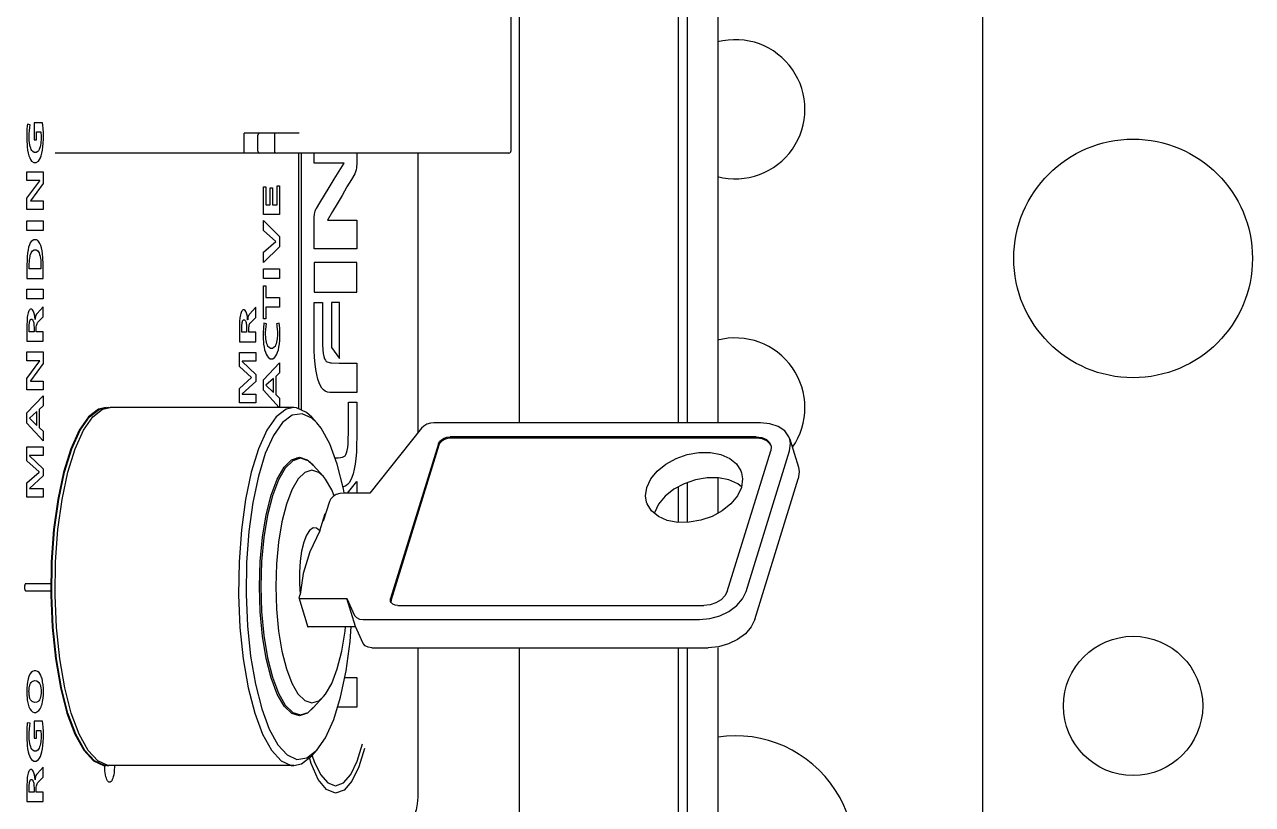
# Model space of a CAD drawing. Header units: millimetres. Extents: x 1084702 to 1166801, y 36632 to 124519.
# Drawn here: x 1098094.4 to 1098156.2, y 59125.6 to 59164.8 of the extents above; entities that cross this region are included whole.
import ezdxf

# ---------------------------------------------------------------- set-up
doc = ezdxf.new("R2010")
doc.units = ezdxf.units.MM
doc.header["$LTSCALE"] = 250
doc.linetypes.add('CENTER', pattern=[3, 2.5, -0.25, 0, -0.25])
doc.layers.get('0').update_dxf_attribs({"color": 255})

# ---------------------------------------------------------------- blocks, each defined once
blk = doc.blocks.new('PK65002M m platform_top')
at = {"linetype": 'Continuous'}
for p, q in [((-9977.291, 2272.035), (-9977.291, 2238.254)), ((-9978.811, 2238.254), (-9978.811, 2265.35)), ((-9976.817, 2238.254), (-9976.817, 2265.35)), ((-9968.826, 2238.254), (-9968.826, 2255.178)), ((-9944.084, 2245.993), (-9944.901, 2245.993)), ((-9944.901, 2245.993), (-9944.901, 2245.508)), ((-9944.084, 2245.167), (-9944.084, 2245.993)), ((-9963.728, 2238.254), (-9963.728, 2245.762)), ((-9960.418, 2244.958), (-9960.027, 2245.412)), ((-9960.027, 2245.412), (-9959.601, 2245.571)), ((-9959.601, 2245.199), (-9960.001, 2245.05)), ((-9959.601, 2245.571), (-9959.147, 2245.389)), ((-9959.204, 2245.052), (-9959.601, 2245.199)), ((-9959.147, 2245.389), (-9958.733, 2244.874)), ((-9944.901, 2245.508), (-9944.55, 2245.508)), ((-9944.563, 2245.199), (-9944.575, 2245.146)), ((-9944.556, 2245.259), (-9944.563, 2245.199)), ((-9944.551, 2245.325), (-9944.556, 2245.259)), ((-9944.55, 2245.398), (-9944.551, 2245.325)), ((-9944.55, 2245.508), (-9944.55, 2245.398)), ((-9944.44, 2245.508), (-9944.199, 2245.508)), ((-9944.44, 2245.311), (-9944.44, 2245.508)), ((-9944.436, 2245.179), (-9944.44, 2245.311)), ((-9944.43, 2245.12), (-9944.436, 2245.179)), ((-9944.201, 2245.174), (-9944.21, 2245.061)), ((-9944.199, 2245.311), (-9944.201, 2245.174)), ((-9944.199, 2245.508), (-9944.199, 2245.311)), ((-9944.089, 2244.961), (-9944.084, 2245.167)), ((-9960.764, 2244.247), (-9960.418, 2244.958)), ((-9960.368, 2244.624), (-9960.692, 2243.956)), ((-9960.001, 2245.05), (-9960.368, 2244.624)), ((-9958.84, 2244.632), (-9959.204, 2245.052)), ((-9958.518, 2243.973), (-9958.84, 2244.632)), ((-9958.733, 2244.874), (-9958.374, 2244.071)), ((-9948.476, 2244.446), (-9948.464, 2244.552)), ((-9948.464, 2244.552), (-9948.447, 2244.65)), ((-9948.447, 2244.65), (-9948.426, 2244.739)), ((-9948.426, 2244.739), (-9948.402, 2244.818)), ((-9948.402, 2244.818), (-9948.374, 2244.886)), ((-9948.374, 2244.886), (-9948.344, 2244.94)), ((-9948.344, 2244.94), (-9948.311, 2244.981)), ((-9948.311, 2244.981), (-9948.276, 2245.006)), ((-9948.276, 2245.006), (-9948.24, 2245.015)), ((-9948.24, 2245.015), (-9948.203, 2245.006)), ((-9948.203, 2245.006), (-9948.168, 2244.981)), ((-9948.168, 2244.981), (-9948.136, 2244.94)), ((-9948.136, 2244.94), (-9948.105, 2244.886)), ((-9948.105, 2244.886), (-9948.078, 2244.818)), ((-9948.078, 2244.818), (-9948.053, 2244.739)), ((-9948.053, 2244.739), (-9948.032, 2244.65)), ((-9948.032, 2244.65), (-9948.016, 2244.552)), ((-9948.016, 2244.552), (-9948.003, 2244.446)), ((-9944.635, 2245.03), (-9944.901, 2244.769)), ((-9944.901, 2244.769), (-9944.901, 2244.254)), ((-9944.901, 2244.254), (-9944.59, 2244.598)), ((-9944.61, 2245.062), (-9944.635, 2245.03)), ((-9944.59, 2245.1), (-9944.61, 2245.062)), ((-9944.575, 2245.146), (-9944.59, 2245.1)), ((-9944.59, 2244.598), (-9944.561, 2244.636)), ((-9944.561, 2244.636), (-9944.538, 2244.676)), ((-9944.538, 2244.676), (-9944.522, 2244.717)), ((-9944.522, 2244.717), (-9944.51, 2244.76)), ((-9944.51, 2244.76), (-9944.502, 2244.804)), ((-9944.502, 2244.804), (-9944.498, 2244.847)), ((-9944.498, 2244.847), (-9944.495, 2244.89)), ((-9944.495, 2244.89), (-9944.491, 2244.89)), ((-9944.491, 2244.89), (-9944.481, 2244.76)), ((-9944.481, 2244.76), (-9944.463, 2244.644)), ((-9944.463, 2244.644), (-9944.437, 2244.545)), ((-9944.437, 2244.545), (-9944.405, 2244.467)), ((-9944.423, 2245.067), (-9944.43, 2245.12)), ((-9944.414, 2245.02), (-9944.423, 2245.067)), ((-9944.402, 2244.978), (-9944.414, 2245.02)), ((-9944.388, 2244.944), (-9944.402, 2244.978)), ((-9944.372, 2244.916), (-9944.388, 2244.944)), ((-9944.354, 2244.896), (-9944.372, 2244.916)), ((-9944.333, 2244.883), (-9944.354, 2244.896)), ((-9944.288, 2244.883), (-9944.333, 2244.883)), ((-9944.268, 2244.894), (-9944.288, 2244.883)), ((-9944.252, 2244.913), (-9944.268, 2244.894)), ((-9944.238, 2244.94), (-9944.252, 2244.913)), ((-9944.232, 2244.956), (-9944.238, 2244.94)), ((-9944.226, 2244.973), (-9944.232, 2244.956)), ((-9944.217, 2245.014), (-9944.226, 2244.973)), ((-9944.21, 2245.061), (-9944.217, 2245.014)), ((-9944.163, 2244.51), (-9944.144, 2244.566)), ((-9944.144, 2244.566), (-9944.128, 2244.629)), ((-9944.128, 2244.629), (-9944.114, 2244.701)), ((-9944.114, 2244.701), (-9944.103, 2244.781)), ((-9944.103, 2244.781), (-9944.089, 2244.961)), ((-9961.052, 2243.314), (-9960.764, 2244.247)), ((-9960.692, 2243.956), (-9960.962, 2243.081)), ((-9958.428, 2243.683), (-9958.518, 2243.973)), ((-9958.374, 2244.071), (-9958.293, 2243.777)), ((-9957.501, 2244.178), (-9948.276, 2244.178)), ((-9948.487, 2244.215), (-9948.476, 2244.446)), ((-9948.487, 2244.178), (-9948.487, 2244.215)), ((-9948.276, 2244.178), (-9948.149, 2244.169)), ((-9948.181, 2244.178), (-9948.202, 2244.173)), ((-9948.11, 2244.178), (-9948.181, 2244.178)), ((-9948.11, 2244.178), (-9947.983, 2244.169)), ((-9948.062, 2244.178), (-9948.074, 2244.176)), ((-9947.931, 2244.168), (-9948.062, 2244.178)), ((-9948.003, 2244.446), (-9947.995, 2244.333)), ((-9947.995, 2244.333), (-9947.993, 2244.215)), ((-9947.993, 2244.215), (-9947.993, 2244.178)), ((-9944.554, 2243.959), (-9944.667, 2243.878)), ((-9944.431, 2243.959), (-9944.554, 2243.959)), ((-9944.318, 2243.878), (-9944.431, 2243.959)), ((-9944.405, 2244.467), (-9944.367, 2244.411)), ((-9944.367, 2244.411), (-9944.323, 2244.382)), ((-9944.323, 2244.382), (-9944.266, 2244.384)), ((-9944.266, 2244.384), (-9944.236, 2244.401)), ((-9944.236, 2244.401), (-9944.209, 2244.427)), ((-9944.209, 2244.427), (-9944.184, 2244.464)), ((-9944.184, 2244.464), (-9944.163, 2244.51)), ((-9958.157, 2243.795), (-9958.66, 2243.406)), ((-9958.66, 2243.406), (-9958.405, 2243.69)), ((-9946.991, 2243.418), (-9946.54, 2242.608)), ((-9944.867, 2243.332), (-9944.889, 2243.166)), ((-9944.838, 2243.48), (-9944.867, 2243.332)), ((-9944.803, 2243.608), (-9944.838, 2243.48)), ((-9944.763, 2243.718), (-9944.803, 2243.608)), ((-9944.717, 2243.808), (-9944.763, 2243.718)), ((-9944.719, 2243.24), (-9944.692, 2243.304)), ((-9944.667, 2243.878), (-9944.717, 2243.808)), ((-9944.692, 2243.304), (-9944.66, 2243.358)), ((-9944.66, 2243.358), (-9944.625, 2243.399)), ((-9944.625, 2243.399), (-9944.544, 2243.448)), ((-9944.544, 2243.448), (-9944.454, 2243.447)), ((-9944.454, 2243.447), (-9944.372, 2243.398)), ((-9944.372, 2243.398), (-9944.335, 2243.355)), ((-9944.335, 2243.355), (-9944.302, 2243.3)), ((-9944.268, 2243.808), (-9944.318, 2243.878)), ((-9944.222, 2243.718), (-9944.268, 2243.808)), ((-9944.182, 2243.608), (-9944.222, 2243.718)), ((-9944.147, 2243.48), (-9944.182, 2243.608)), ((-9944.118, 2243.332), (-9944.147, 2243.48)), ((-9944.096, 2243.166), (-9944.118, 2243.332)), ((-9944.904, 2242.981), (-9944.912, 2242.778)), ((-9944.912, 2242.778), (-9944.91, 2242.46)), ((-9944.889, 2243.166), (-9944.904, 2242.981)), ((-9944.793, 2242.752), (-9944.777, 2242.979)), ((-9944.793, 2242.644), (-9944.793, 2242.752)), ((-9944.777, 2242.979), (-9944.763, 2243.077)), ((-9944.763, 2243.077), (-9944.743, 2243.164)), ((-9944.743, 2243.164), (-9944.719, 2243.24)), ((-9944.443, 2242.809), (-9944.558, 2242.809)), ((-9944.558, 2242.809), (-9944.558, 2242.408)), ((-9944.443, 2241.953), (-9944.443, 2242.809)), ((-9944.302, 2243.3), (-9944.272, 2243.233)), ((-9944.272, 2243.233), (-9944.247, 2243.155)), ((-9944.247, 2243.155), (-9944.226, 2243.065)), ((-9944.226, 2243.065), (-9944.209, 2242.963)), ((-9944.209, 2242.963), (-9944.198, 2242.851)), ((-9944.198, 2242.851), (-9944.192, 2242.727)), ((-9944.192, 2242.727), (-9944.194, 2242.508)), ((-9944.073, 2242.778), (-9944.096, 2243.166)), ((-9944.073, 2242.554), (-9944.073, 2242.778)), ((-9946.54, 2242.608), (-9946.143, 2241.542)), ((-9946.096, 2241.542), (-9946.49, 2242.603)), ((-9944.91, 2242.46), (-9944.901, 2242.249)), ((-9944.901, 2242.249), (-9944.887, 2242.08)), ((-9944.887, 2242.08), (-9944.871, 2241.953)), ((-9944.778, 2242.408), (-9944.793, 2242.644)), ((-9944.558, 2242.408), (-9944.778, 2242.408)), ((-9944.221, 2242.184), (-9944.242, 2242.051)), ((-9944.205, 2242.337), (-9944.221, 2242.184)), ((-9944.194, 2242.508), (-9944.205, 2242.337)), ((-9944.103, 2242.055), (-9944.099, 2242.09)), ((-9944.099, 2242.09), (-9944.083, 2242.286)), ((-9944.083, 2242.286), (-9944.073, 2242.554)), ((-9958.47, 2241.267), (-9958.182, 2241.551)), ((-9958.182, 2241.551), (-9957.787, 2241.678)), ((-9957.446, 2241.505), (-9957.834, 2241.628)), ((-9957.787, 2241.628), (-9957.628, 2241.628)), ((-9946.31, 2241.542), (-9945.982, 2240.266)), ((-9946.143, 2241.542), (-9945.816, 2240.266)), ((-9944.871, 2241.953), (-9944.443, 2241.953)), ((-9944.538, 2241.509), (-9944.69, 2241.417)), ((-9944.447, 2241.509), (-9944.538, 2241.509)), ((-9944.366, 2241.477), (-9944.447, 2241.509)), ((-9944.294, 2241.417), (-9944.366, 2241.477)), ((-9944.242, 2242.051), (-9944.107, 2242.025)), ((-9944.107, 2242.025), (-9944.103, 2242.055)), ((-9960.664, 2241.24), (-9959.7, 2241.24)), ((-9960.664, 2239.743), (-9960.664, 2241.24)), ((-9958.992, 2240.711), (-9958.482, 2241.278)), ((-9944.886, 2240.875), (-9944.896, 2240.796)), ((-9944.874, 2240.952), (-9944.886, 2240.875)), ((-9944.843, 2241.095), (-9944.874, 2240.952)), ((-9944.823, 2241.161), (-9944.843, 2241.095)), ((-9944.802, 2241.222), (-9944.823, 2241.161)), ((-9944.751, 2241.331), (-9944.802, 2241.222)), ((-9944.69, 2241.417), (-9944.751, 2241.331)), ((-9944.751, 2240.801), (-9944.737, 2240.835)), ((-9944.737, 2240.835), (-9944.722, 2240.867)), ((-9944.722, 2240.867), (-9944.686, 2240.922)), ((-9944.686, 2240.922), (-9944.641, 2240.965)), ((-9944.641, 2240.965), (-9944.589, 2240.995)), ((-9944.589, 2240.995), (-9944.458, 2241.011)), ((-9944.458, 2241.011), (-9944.344, 2240.965)), ((-9944.344, 2240.965), (-9944.263, 2240.867)), ((-9944.234, 2241.331), (-9944.294, 2241.417)), ((-9944.263, 2240.867), (-9944.235, 2240.801)), ((-9944.183, 2241.222), (-9944.234, 2241.331)), ((-9944.142, 2241.095), (-9944.183, 2241.222)), ((-9944.111, 2240.952), (-9944.142, 2241.095)), ((-9944.099, 2240.875), (-9944.111, 2240.952)), ((-9944.089, 2240.796), (-9944.099, 2240.875)), ((-9944.909, 2240.631), (-9944.913, 2240.459)), ((-9944.913, 2240.459), (-9944.909, 2240.288)), ((-9944.896, 2240.796), (-9944.909, 2240.631)), ((-9944.909, 2240.288), (-9944.896, 2240.123)), ((-9944.798, 2240.459), (-9944.796, 2240.554)), ((-9944.796, 2240.365), (-9944.798, 2240.459)), ((-9944.796, 2240.554), (-9944.787, 2240.644)), ((-9944.787, 2240.275), (-9944.796, 2240.365)), ((-9944.787, 2240.644), (-9944.78, 2240.686)), ((-9944.772, 2240.193), (-9944.787, 2240.275)), ((-9944.78, 2240.686), (-9944.772, 2240.726)), ((-9944.772, 2240.726), (-9944.751, 2240.801)), ((-9944.235, 2240.801), (-9944.213, 2240.726)), ((-9944.213, 2240.726), (-9944.205, 2240.686)), ((-9944.198, 2240.275), (-9944.213, 2240.193)), ((-9944.205, 2240.686), (-9944.198, 2240.644)), ((-9944.198, 2240.644), (-9944.19, 2240.554)), ((-9944.193, 2240.319), (-9944.198, 2240.275)), ((-9944.19, 2240.365), (-9944.193, 2240.319)), ((-9944.19, 2240.554), (-9944.188, 2240.507)), ((-9944.187, 2240.459), (-9944.19, 2240.365)), ((-9944.188, 2240.507), (-9944.187, 2240.459)), ((-9944.076, 2240.631), (-9944.089, 2240.796)), ((-9944.089, 2240.123), (-9944.077, 2240.288)), ((-9944.077, 2240.288), (-9944.072, 2240.459)), ((-9944.072, 2240.459), (-9944.076, 2240.631)), ((-9960.065, 2239.743), (-9960.664, 2239.743)), ((-9944.896, 2240.123), (-9944.874, 2239.967)), ((-9944.874, 2239.967), (-9944.86, 2239.894)), ((-9944.86, 2239.894), (-9944.843, 2239.824)), ((-9944.843, 2239.824), (-9944.802, 2239.697)), ((-9944.802, 2239.697), (-9944.778, 2239.64)), ((-9944.778, 2239.64), (-9944.751, 2239.588)), ((-9944.762, 2240.154), (-9944.772, 2240.193)), ((-9944.751, 2240.118), (-9944.762, 2240.154)), ((-9944.722, 2240.052), (-9944.751, 2240.118)), ((-9944.686, 2239.997), (-9944.722, 2240.052)), ((-9944.589, 2239.924), (-9944.686, 2239.997)), ((-9944.458, 2239.908), (-9944.589, 2239.924)), ((-9944.344, 2239.954), (-9944.458, 2239.908)), ((-9944.3, 2239.997), (-9944.344, 2239.954)), ((-9944.263, 2240.052), (-9944.3, 2239.997)), ((-9944.235, 2240.118), (-9944.263, 2240.052)), ((-9944.223, 2240.154), (-9944.235, 2240.118)), ((-9944.234, 2239.588), (-9944.183, 2239.697)), ((-9944.213, 2240.193), (-9944.223, 2240.154)), ((-9944.183, 2239.697), (-9944.143, 2239.824)), ((-9944.143, 2239.824), (-9944.126, 2239.894)), ((-9944.126, 2239.894), (-9944.111, 2239.967)), ((-9944.111, 2239.967), (-9944.089, 2240.123)), ((-9944.751, 2239.588), (-9944.691, 2239.502)), ((-9944.691, 2239.502), (-9944.62, 2239.442)), ((-9944.62, 2239.442), (-9944.538, 2239.41)), ((-9944.538, 2239.41), (-9944.448, 2239.41)), ((-9944.448, 2239.41), (-9944.366, 2239.442)), ((-9944.366, 2239.442), (-9944.295, 2239.502)), ((-9944.295, 2239.502), (-9944.234, 2239.588)), ((-9961.422, 2238.254), (-9978.339, 2238.254)), ((-9960.994, 2238.042), (-9960.597, 2237.194)), ((-9958.219, 2237.194), (-9960.597, 2237.194)), ((-9960.597, 2237.194), (-9960.16, 2235.78)), ((-9958.239, 2237.2), (-9958.23, 2237.229)), ((-9958.23, 2237.229), (-9957.771, 2235.744)), ((-9980.678, 2236.84), (-9982.863, 2229.769)), ((-9960.985, 2236.84), (-9977.902, 2236.84)), ((-9960.16, 2235.78), (-9960.557, 2236.628)), ((-9962.732, 2236.133), (-9978.121, 2236.133)), ((-9962.393, 2235.987), (-9962.364, 2235.927)), ((-9962.388, 2235.85), (-9962.378, 2235.96)), ((-9980.241, 2235.426), (-9982.426, 2228.355)), ((-9979.29, 2235.426), (-9981.475, 2228.355)), ((-9964.792, 2228.072), (-9962.388, 2235.85)), ((-9964.77, 2228.001), (-9962.366, 2235.78)), ((-9957.782, 2235.78), (-9960.16, 2235.78)), ((-9957.771, 2235.744), (-9957.822, 2235.581)), ((-9944.018, 2235.387), (-9945.335, 2235.387)), ((-9944.01, 2235.385), (-9944.018, 2235.387)), ((-9944.003, 2235.38), (-9944.01, 2235.385)), ((-9943.995, 2235.371), (-9944.003, 2235.38)), ((-9943.989, 2235.359), (-9943.995, 2235.371)), ((-9943.983, 2235.344), (-9943.989, 2235.359)), ((-9943.977, 2235.327), (-9943.983, 2235.344)), ((-9943.973, 2235.307), (-9943.977, 2235.327)), ((-9943.969, 2235.286), (-9943.973, 2235.307)), ((-9943.966, 2235.262), (-9943.969, 2235.286)), ((-9945.34, 2235.037), (-9944.018, 2235.037)), ((-9944.018, 2235.037), (-9944.003, 2235.044)), ((-9944.003, 2235.044), (-9943.995, 2235.053)), ((-9943.995, 2235.053), (-9943.989, 2235.065)), ((-9943.989, 2235.065), (-9943.983, 2235.08)), ((-9943.983, 2235.08), (-9943.977, 2235.097)), ((-9943.977, 2235.097), (-9943.973, 2235.117)), ((-9943.973, 2235.117), (-9943.969, 2235.138)), ((-9943.969, 2235.138), (-9943.966, 2235.161)), ((-9943.965, 2235.238), (-9943.966, 2235.262)), ((-9943.966, 2235.161), (-9943.965, 2235.186)), ((-9943.964, 2235.212), (-9943.965, 2235.238)), ((-9943.965, 2235.186), (-9943.964, 2235.212)), ((-9958.813, 2232.372), (-9959.082, 2231.502)), ((-9955.931, 2232.69), (-9956.117, 2231.566)), ((-9977.291, 2231.948), (-9977.291, 2229.949)), ((-9976.817, 2230.174), (-9976.817, 2231.949)), ((-9959.29, 2230.9), (-9958.984, 2231.89)), ((-9958.984, 2231.89), (-9958.962, 2231.89)), ((-9978.811, 2229.712), (-9978.811, 2231.491)), ((-9975.638, 2231.466), (-9975.634, 2231.493)), ((-9959.082, 2231.502), (-9959.093, 2231.537)), ((-9956.117, 2231.566), (-9956.366, 2230.583)), ((-9963.924, 2227.22), (-9961.323, 2230.476)), ((-9961.323, 2230.476), (-9959.992, 2230.476)), ((-9960.664, 2229.895), (-9960.664, 2230.476)), ((-9960.206, 2230.476), (-9960.664, 2229.895)), ((-9959.631, 2230.557), (-9959.476, 2230.651)), ((-9959.476, 2230.651), (-9959.359, 2230.769)), ((-9959.359, 2230.769), (-9959.29, 2230.9)), ((-9944.901, 2230.689), (-9944.084, 2230.689)), ((-9944.901, 2230.249), (-9944.901, 2230.689)), ((-9944.084, 2230.689), (-9944.084, 2229.965)), ((-9980.061, 2229.767), (-9980, 2230.193)), ((-9980.011, 2229.455), (-9980.061, 2229.767)), ((-9980.004, 2230.166), (-9979.818, 2230.013)), ((-9960.415, 2229.7), (-9960.35, 2229.845)), ((-9960.35, 2229.845), (-9960.28, 2229.96)), ((-9960.28, 2229.96), (-9960.202, 2230.049)), ((-9960.202, 2230.049), (-9960.11, 2230.113)), ((-9960.11, 2230.113), (-9960.003, 2230.156)), ((-9960.003, 2230.156), (-9959.979, 2230.161)), ((-9944.219, 2230.249), (-9944.901, 2230.249)), ((-9944.901, 2229.608), (-9944.219, 2230.241)), ((-9944.084, 2229.965), (-9944.694, 2229.419)), ((-9944.219, 2230.241), (-9944.219, 2230.249)), ((-9982.435, 2227.764), (-9982.872, 2229.179)), ((-9960.585, 2229.024), (-9960.54, 2229.279)), ((-9960.54, 2229.279), (-9960.483, 2229.503)), ((-9960.483, 2229.503), (-9960.415, 2229.7)), ((-9958.992, 2229.646), (-9958.482, 2229.078)), ((-9944.901, 2229.264), (-9944.901, 2229.608)), ((-9944.219, 2228.6), (-9944.901, 2229.264)), ((-9944.694, 2229.419), (-9944.694, 2229.411)), ((-9944.694, 2229.411), (-9944.084, 2228.854)), ((-9960.645, 2228.412), (-9960.62, 2228.735)), ((-9960.62, 2228.735), (-9960.585, 2229.024)), ((-9960.116, 2228.539), (-9960.15, 2228.451)), ((-9960.075, 2228.599), (-9960.116, 2228.539)), ((-9960.022, 2228.639), (-9960.075, 2228.599)), ((-9959.95, 2228.664), (-9960.022, 2228.639)), ((-9959.85, 2228.681), (-9959.95, 2228.664)), ((-9959.725, 2228.701), (-9959.85, 2228.681)), ((-9959.567, 2228.701), (-9959.725, 2228.701)), ((-9958.173, 2228.8), (-9958.471, 2229.09)), ((-9957.787, 2228.678), (-9958.173, 2228.8)), ((-9957.391, 2228.806), (-9957.787, 2228.678)), ((-9957.787, 2228.728), (-9957.631, 2228.728)), ((-9944.901, 2228.593), (-9944.219, 2228.593)), ((-9944.901, 2228.153), (-9944.901, 2228.593)), ((-9944.219, 2228.593), (-9944.219, 2228.6)), ((-9944.084, 2228.854), (-9944.084, 2228.153)), ((-9981.496, 2228.136), (-9981.475, 2228.355)), ((-9981.48, 2228.06), (-9981.496, 2228.136)), ((-9981.49, 2228.106), (-9981.444, 2228.01)), ((-9960.664, 2227.646), (-9960.66, 2228.05)), ((-9960.66, 2228.05), (-9960.645, 2228.412)), ((-9960.229, 2228.007), (-9960.241, 2227.765)), ((-9960.21, 2228.19), (-9960.229, 2228.007)), ((-9960.184, 2228.333), (-9960.21, 2228.19)), ((-9960.15, 2228.451), (-9960.184, 2228.333)), ((-9944.084, 2228.153), (-9944.901, 2228.153)), ((-9980.765, 2227.718), (-9965.376, 2227.718)), ((-9980.743, 2227.648), (-9965.355, 2227.648)), ((-9963.728, 2213.378), (-9963.728, 2227.465)), ((-9960.664, 2225.909), (-9960.664, 2227.646)), ((-9960.247, 2227.445), (-9960.249, 2227.028)), ((-9960.241, 2227.765), (-9960.247, 2227.445)), ((-9944.901, 2227.854), (-9944.084, 2226.967)), ((-9944.901, 2227.368), (-9944.901, 2227.854)), ((-9944.704, 2227.179), (-9944.901, 2227.368)), ((-9980.961, 2226.941), (-9964.546, 2226.941)), ((-9978.811, 2170.007), (-9978.811, 2226.941)), ((-9977.291, 2226.941), (-9977.291, 2163.322)), ((-9976.817, 2170.007), (-9976.817, 2226.941)), ((-9968.826, 2180.178), (-9968.826, 2226.941)), ((-9960.249, 2227.028), (-9960.249, 2225.909)), ((-9958.66, 2226.951), (-9958.403, 2226.71)), ((-9958.66, 2226.951), (-9958.405, 2226.667)), ((-9944.704, 2226.269), (-9944.704, 2227.179)), ((-9944.208, 2226.713), (-9944.589, 2227.077)), ((-9944.589, 2227.077), (-9944.589, 2226.372)), ((-9944.589, 2226.372), (-9944.208, 2226.705)), ((-9944.208, 2226.705), (-9944.208, 2226.713)), ((-9944.084, 2226.967), (-9944.084, 2226.436)), ((-9957.868, 2213.378), (-9957.868, 2226.296)), ((-9957.753, 2226.244), (-9957.753, 2213.378)), ((-9957.501, 2226.178), (-9948.276, 2226.178)), ((-9956.787, 2225.711), (-9956.787, 2226.196)), ((-9956.771, 2226.178), (-9955.97, 2225.309)), ((-9947.89, 2226.266), (-9948.276, 2226.179)), ((-9948.228, 2226.19), (-9948.181, 2226.178)), ((-9948.11, 2226.178), (-9948.181, 2226.178)), ((-9947.724, 2226.266), (-9948.11, 2226.179)), ((-9944.084, 2226.436), (-9944.901, 2225.584)), ((-9944.901, 2226.084), (-9944.704, 2226.269)), ((-9944.901, 2225.584), (-9944.901, 2226.084)), ((-9960.249, 2225.909), (-9960.664, 2225.909)), ((-9960.664, 2225.428), (-9959.465, 2225.428)), ((-9960.664, 2223.941), (-9960.664, 2225.428)), ((-9959.465, 2225.428), (-9959.314, 2225.42)), ((-9959.314, 2225.42), (-9959.187, 2225.397)), ((-9956.59, 2225.522), (-9956.787, 2225.711)), ((-9956.59, 2224.612), (-9956.59, 2225.522)), ((-9956.094, 2225.055), (-9956.476, 2225.419)), ((-9956.476, 2225.419), (-9956.476, 2224.714)), ((-9955.588, 2225.942), (-9954.771, 2225.942)), ((-9955.588, 2225.503), (-9955.588, 2225.942)), ((-9954.906, 2225.503), (-9955.588, 2225.503)), ((-9955.588, 2224.862), (-9954.906, 2225.495)), ((-9954.906, 2225.495), (-9954.906, 2225.503)), ((-9954.771, 2225.942), (-9954.771, 2225.218)), ((-9959.187, 2225.397), (-9959.08, 2225.354)), ((-9959.08, 2225.354), (-9958.989, 2225.289)), ((-9958.989, 2225.289), (-9958.91, 2225.201)), ((-9958.91, 2225.201), (-9958.84, 2225.086)), ((-9958.84, 2225.086), (-9958.776, 2224.942)), ((-9958.776, 2224.942), (-9958.707, 2224.745)), ((-9956.476, 2224.714), (-9956.094, 2225.048)), ((-9956.094, 2225.048), (-9956.094, 2225.055)), ((-9955.97, 2225.309), (-9955.97, 2224.779)), ((-9955.588, 2224.517), (-9955.588, 2224.862)), ((-9954.771, 2225.218), (-9955.381, 2224.673)), ((-9944.901, 2225.284), (-9944.084, 2225.284)), ((-9944.901, 2224.844), (-9944.901, 2225.284)), ((-9944.264, 2224.844), (-9944.901, 2224.844)), ((-9944.901, 2223.961), (-9944.264, 2224.837)), ((-9944.264, 2224.837), (-9944.264, 2224.844)), ((-9944.084, 2225.284), (-9944.084, 2224.708)), ((-9958.707, 2224.745), (-9958.651, 2224.52)), ((-9958.651, 2224.52), (-9958.605, 2224.264)), ((-9958.605, 2224.264), (-9958.57, 2223.976)), ((-9955.97, 2224.779), (-9956.787, 2223.926)), ((-9956.787, 2224.426), (-9956.59, 2224.612)), ((-9956.787, 2223.926), (-9956.787, 2224.426)), ((-9954.906, 2223.854), (-9955.588, 2224.517)), ((-9955.381, 2224.673), (-9955.381, 2224.665)), ((-9955.381, 2224.665), (-9954.771, 2224.108)), ((-9944.084, 2224.708), (-9944.726, 2223.829)), ((-9959.776, 2223.941), (-9960.664, 2223.941)), ((-9959.389, 2223.164), (-9959.801, 2223.715)), ((-9959.801, 2223.715), (-9959.801, 2220.894)), ((-9959.396, 2223.93), (-9959.776, 2223.941)), ((-9959.343, 2223.922), (-9959.396, 2223.93)), ((-9959.133, 2223.856), (-9959.343, 2223.922)), ((-9959.108, 2223.832), (-9959.133, 2223.856)), ((-9959.087, 2223.801), (-9959.108, 2223.832)), ((-9959.05, 2223.719), (-9959.087, 2223.801)), ((-9959.014, 2223.603), (-9959.05, 2223.719)), ((-9958.984, 2223.46), (-9959.014, 2223.603)), ((-9958.57, 2223.976), (-9958.545, 2223.652)), ((-9958.545, 2223.652), (-9958.531, 2223.29)), ((-9956.602, 2223.58), (-9956.647, 2223.496)), ((-9956.552, 2223.645), (-9956.602, 2223.58)), ((-9956.44, 2223.719), (-9956.552, 2223.645)), ((-9956.318, 2223.719), (-9956.44, 2223.719)), ((-9956.206, 2223.645), (-9956.318, 2223.719)), ((-9956.155, 2223.58), (-9956.206, 2223.645)), ((-9956.11, 2223.498), (-9956.155, 2223.58)), ((-9955.588, 2223.847), (-9954.906, 2223.847)), ((-9955.588, 2223.407), (-9955.588, 2223.847)), ((-9954.906, 2223.847), (-9954.906, 2223.854)), ((-9954.771, 2224.108), (-9954.771, 2223.407)), ((-9944.901, 2223.381), (-9944.901, 2223.961)), ((-9944.726, 2223.829), (-9944.726, 2223.821)), ((-9944.726, 2223.821), (-9944.084, 2223.821)), ((-9944.084, 2223.821), (-9944.084, 2223.381)), ((-9959.389, 2220.894), (-9959.389, 2223.164)), ((-9958.964, 2223.277), (-9958.984, 2223.46)), ((-9958.95, 2223.031), (-9958.964, 2223.277)), ((-9958.941, 2222.269), (-9958.95, 2223.031)), ((-9958.531, 2223.29), (-9958.526, 2222.886)), ((-9956.774, 2222.981), (-9956.79, 2222.807)), ((-9956.752, 2223.137), (-9956.774, 2222.981)), ((-9956.723, 2223.275), (-9956.752, 2223.137)), ((-9956.688, 2223.395), (-9956.723, 2223.275)), ((-9956.647, 2223.496), (-9956.688, 2223.395)), ((-9956.633, 2222.895), (-9956.612, 2222.973)), ((-9956.612, 2222.973), (-9956.586, 2223.041)), ((-9956.586, 2223.041), (-9956.555, 2223.1)), ((-9956.555, 2223.1), (-9956.519, 2223.148)), ((-9956.519, 2223.148), (-9956.431, 2223.206)), ((-9956.431, 2223.206), (-9956.326, 2223.206)), ((-9956.326, 2223.206), (-9956.238, 2223.148)), ((-9956.238, 2223.148), (-9956.202, 2223.1)), ((-9956.202, 2223.1), (-9956.171, 2223.041)), ((-9956.171, 2223.041), (-9956.145, 2222.973)), ((-9956.145, 2222.973), (-9956.124, 2222.895)), ((-9956.069, 2223.397), (-9956.11, 2223.498)), ((-9956.034, 2223.278), (-9956.069, 2223.397)), ((-9956.005, 2223.142), (-9956.034, 2223.278)), ((-9955.983, 2222.988), (-9956.005, 2223.142)), ((-9955.959, 2222.628), (-9955.983, 2222.988)), ((-9954.771, 2223.407), (-9955.588, 2223.407)), ((-9944.084, 2223.381), (-9944.901, 2223.381)), ((-9958.526, 2222.886), (-9958.526, 2220.894)), ((-9956.79, 2222.807), (-9956.798, 2222.615)), ((-9956.798, 2222.615), (-9956.797, 2222.358)), ((-9956.797, 2222.358), (-9956.791, 2222.187)), ((-9956.674, 2222.519), (-9956.662, 2222.718)), ((-9956.674, 2222.379), (-9956.674, 2222.519)), ((-9956.667, 2222.225), (-9956.674, 2222.379)), ((-9956.662, 2222.718), (-9956.65, 2222.81)), ((-9956.65, 2222.81), (-9956.633, 2222.895)), ((-9956.124, 2222.895), (-9956.107, 2222.81)), ((-9956.107, 2222.81), (-9956.095, 2222.718)), ((-9956.095, 2222.718), (-9956.087, 2222.62)), ((-9956.084, 2222.375), (-9956.089, 2222.266)), ((-9956.087, 2222.62), (-9956.083, 2222.519)), ((-9956.083, 2222.519), (-9956.084, 2222.375)), ((-9955.992, 2221.94), (-9955.959, 2222.425)), ((-9955.959, 2222.425), (-9955.959, 2222.628)), ((-9954.771, 2222.872), (-9955.588, 2222.872)), ((-9955.588, 2222.872), (-9955.588, 2222.387)), ((-9955.588, 2222.387), (-9955.237, 2222.387)), ((-9955.237, 2222.387), (-9955.237, 2222.277)), ((-9955.127, 2222.387), (-9954.885, 2222.387)), ((-9955.127, 2222.19), (-9955.127, 2222.387)), ((-9954.885, 2222.387), (-9954.885, 2222.19)), ((-9954.771, 2222.046), (-9954.771, 2222.872)), ((-9944.084, 2222.847), (-9944.901, 2222.847)), ((-9944.901, 2222.847), (-9944.901, 2222.362)), ((-9944.901, 2222.362), (-9944.55, 2222.362)), ((-9944.55, 2222.362), (-9944.55, 2222.252)), ((-9944.44, 2222.362), (-9944.199, 2222.362)), ((-9944.44, 2222.165), (-9944.44, 2222.362)), ((-9944.199, 2222.362), (-9944.199, 2222.165)), ((-9944.084, 2222.021), (-9944.084, 2222.847)), ((-9958.941, 2220.894), (-9958.941, 2222.269)), ((-9956.791, 2222.187), (-9956.782, 2222.043)), ((-9956.782, 2222.043), (-9956.77, 2221.94)), ((-9956.77, 2221.94), (-9956.633, 2221.967)), ((-9956.655, 2222.099), (-9956.667, 2222.225)), ((-9956.645, 2222.028), (-9956.655, 2222.099)), ((-9956.633, 2221.967), (-9956.645, 2222.028)), ((-9956.108, 2222.091), (-9956.127, 2221.967)), ((-9956.127, 2221.967), (-9955.992, 2221.94)), ((-9956.089, 2222.266), (-9956.108, 2222.091)), ((-9956.089, 2221.716), (-9955.97, 2221.716)), ((-9956.089, 2221.125), (-9956.089, 2221.716)), ((-9955.97, 2221.716), (-9955.97, 2220.052)), ((-9955.322, 2221.91), (-9955.588, 2221.648)), ((-9955.297, 2221.941), (-9955.322, 2221.91)), ((-9955.277, 2221.98), (-9955.297, 2221.941)), ((-9955.262, 2222.025), (-9955.277, 2221.98)), ((-9955.25, 2222.078), (-9955.262, 2222.025)), ((-9955.242, 2222.138), (-9955.25, 2222.078)), ((-9955.238, 2222.204), (-9955.242, 2222.138)), ((-9955.237, 2222.277), (-9955.238, 2222.204)), ((-9955.189, 2221.683), (-9955.184, 2221.727)), ((-9955.184, 2221.727), (-9955.182, 2221.769)), ((-9955.182, 2221.769), (-9955.178, 2221.769)), ((-9955.178, 2221.769), (-9955.168, 2221.639)), ((-9955.123, 2222.058), (-9955.127, 2222.19)), ((-9955.117, 2222), (-9955.123, 2222.058)), ((-9955.11, 2221.946), (-9955.117, 2222)), ((-9955.101, 2221.899), (-9955.11, 2221.946)), ((-9955.089, 2221.858), (-9955.101, 2221.899)), ((-9955.075, 2221.823), (-9955.089, 2221.858)), ((-9955.059, 2221.795), (-9955.075, 2221.823)), ((-9955.041, 2221.775), (-9955.059, 2221.795)), ((-9955.02, 2221.762), (-9955.041, 2221.775)), ((-9954.975, 2221.762), (-9955.02, 2221.762)), ((-9954.955, 2221.774), (-9954.975, 2221.762)), ((-9954.939, 2221.793), (-9954.955, 2221.774)), ((-9954.925, 2221.819), (-9954.939, 2221.793)), ((-9954.919, 2221.835), (-9954.925, 2221.819)), ((-9954.913, 2221.852), (-9954.919, 2221.835)), ((-9954.904, 2221.893), (-9954.913, 2221.852)), ((-9954.897, 2221.94), (-9954.904, 2221.893)), ((-9954.888, 2222.053), (-9954.897, 2221.94)), ((-9954.885, 2222.19), (-9954.888, 2222.053)), ((-9954.79, 2221.66), (-9954.775, 2221.841)), ((-9954.775, 2221.841), (-9954.771, 2222.046)), ((-9944.635, 2221.884), (-9944.901, 2221.623)), ((-9944.61, 2221.915), (-9944.635, 2221.884)), ((-9944.59, 2221.954), (-9944.61, 2221.915)), ((-9944.575, 2222), (-9944.59, 2221.954)), ((-9944.563, 2222.053), (-9944.575, 2222)), ((-9944.556, 2222.112), (-9944.563, 2222.053)), ((-9944.551, 2222.179), (-9944.556, 2222.112)), ((-9944.55, 2222.252), (-9944.551, 2222.179)), ((-9944.502, 2221.658), (-9944.497, 2221.701)), ((-9944.497, 2221.701), (-9944.495, 2221.744)), ((-9944.495, 2221.744), (-9944.491, 2221.744)), ((-9944.491, 2221.744), (-9944.481, 2221.614)), ((-9944.436, 2222.033), (-9944.44, 2222.165)), ((-9944.43, 2221.974), (-9944.436, 2222.033)), ((-9944.423, 2221.921), (-9944.43, 2221.974)), ((-9944.414, 2221.873), (-9944.423, 2221.921)), ((-9944.402, 2221.832), (-9944.414, 2221.873)), ((-9944.388, 2221.797), (-9944.402, 2221.832)), ((-9944.372, 2221.77), (-9944.388, 2221.797)), ((-9944.354, 2221.749), (-9944.372, 2221.77)), ((-9944.333, 2221.737), (-9944.354, 2221.749)), ((-9944.288, 2221.736), (-9944.333, 2221.737)), ((-9944.268, 2221.748), (-9944.288, 2221.736)), ((-9944.252, 2221.767), (-9944.268, 2221.748)), ((-9944.238, 2221.794), (-9944.252, 2221.767)), ((-9944.232, 2221.809), (-9944.238, 2221.794)), ((-9944.226, 2221.827), (-9944.232, 2221.809)), ((-9944.217, 2221.867), (-9944.226, 2221.827)), ((-9944.21, 2221.914), (-9944.217, 2221.867)), ((-9944.201, 2222.027), (-9944.21, 2221.914)), ((-9944.199, 2222.165), (-9944.201, 2222.027)), ((-9944.103, 2221.635), (-9944.089, 2221.815)), ((-9944.089, 2221.815), (-9944.084, 2222.021)), ((-9956.787, 2221.125), (-9956.089, 2221.125)), ((-9956.787, 2220.64), (-9956.787, 2221.125)), ((-9955.588, 2221.648), (-9955.588, 2221.133)), ((-9955.588, 2221.133), (-9955.277, 2221.478)), ((-9955.277, 2221.478), (-9955.248, 2221.515)), ((-9955.248, 2221.515), (-9955.225, 2221.555)), ((-9955.225, 2221.555), (-9955.209, 2221.596)), ((-9955.209, 2221.596), (-9955.197, 2221.639)), ((-9955.197, 2221.639), (-9955.189, 2221.683)), ((-9955.168, 2221.639), (-9955.15, 2221.523)), ((-9955.15, 2221.523), (-9955.124, 2221.424)), ((-9955.124, 2221.424), (-9955.092, 2221.346)), ((-9955.092, 2221.346), (-9955.054, 2221.291)), ((-9955.054, 2221.291), (-9955.01, 2221.262)), ((-9955.01, 2221.262), (-9954.953, 2221.263)), ((-9954.953, 2221.263), (-9954.923, 2221.28)), ((-9954.923, 2221.28), (-9954.896, 2221.307)), ((-9954.896, 2221.307), (-9954.871, 2221.343)), ((-9954.871, 2221.343), (-9954.85, 2221.39)), ((-9954.85, 2221.39), (-9954.831, 2221.445)), ((-9954.831, 2221.445), (-9954.815, 2221.509)), ((-9954.815, 2221.509), (-9954.801, 2221.581)), ((-9954.801, 2221.581), (-9954.79, 2221.66)), ((-9944.901, 2221.623), (-9944.901, 2221.107)), ((-9944.901, 2221.107), (-9944.59, 2221.452)), ((-9944.59, 2221.452), (-9944.561, 2221.489)), ((-9944.561, 2221.489), (-9944.538, 2221.529)), ((-9944.538, 2221.529), (-9944.522, 2221.571)), ((-9944.522, 2221.571), (-9944.51, 2221.614)), ((-9944.51, 2221.614), (-9944.502, 2221.658)), ((-9944.481, 2221.614), (-9944.463, 2221.498)), ((-9944.463, 2221.498), (-9944.437, 2221.399)), ((-9944.437, 2221.399), (-9944.405, 2221.32)), ((-9944.405, 2221.32), (-9944.367, 2221.265)), ((-9944.367, 2221.265), (-9944.323, 2221.236)), ((-9944.323, 2221.236), (-9944.266, 2221.238)), ((-9944.266, 2221.238), (-9944.236, 2221.254)), ((-9944.236, 2221.254), (-9944.209, 2221.281)), ((-9944.209, 2221.281), (-9944.184, 2221.318)), ((-9944.184, 2221.318), (-9944.163, 2221.364)), ((-9944.163, 2221.364), (-9944.144, 2221.419)), ((-9944.144, 2221.419), (-9944.128, 2221.483)), ((-9944.128, 2221.483), (-9944.114, 2221.555)), ((-9944.114, 2221.555), (-9944.103, 2221.635)), ((-9959.801, 2220.894), (-9959.389, 2220.894)), ((-9958.526, 2220.894), (-9958.941, 2220.894)), ((-9956.089, 2220.64), (-9956.787, 2220.64)), ((-9956.089, 2220.052), (-9956.089, 2220.64)), ((-9944.901, 2220.713), (-9944.084, 2220.713)), ((-9944.901, 2220.228), (-9944.901, 2220.713)), ((-9944.084, 2220.713), (-9944.084, 2220.228)), ((-9958.526, 2220.372), (-9960.664, 2220.372)), ((-9960.664, 2220.372), (-9960.664, 2218.876)), ((-9958.526, 2218.876), (-9958.526, 2220.372)), ((-9955.97, 2220.052), (-9956.089, 2220.052)), ((-9944.084, 2220.228), (-9944.901, 2220.228)), ((-9956.787, 2219.689), (-9955.97, 2219.689)), ((-9956.787, 2219.204), (-9956.787, 2219.689)), ((-9955.97, 2219.689), (-9955.97, 2219.204)), ((-9944.084, 2219.686), (-9944.901, 2219.686)), ((-9944.901, 2219.686), (-9944.901, 2218.996)), ((-9944.084, 2218.996), (-9944.084, 2219.686)), ((-9960.664, 2218.876), (-9958.526, 2218.876)), ((-9955.97, 2219.204), (-9956.787, 2219.204)), ((-9956.787, 2218.094), (-9955.97, 2218.889)), ((-9955.97, 2218.889), (-9955.97, 2218.366)), ((-9944.901, 2218.996), (-9944.888, 2218.617)), ((-9944.888, 2218.617), (-9944.871, 2218.447)), ((-9944.786, 2219.201), (-9944.199, 2219.201)), ((-9944.786, 2219.038), (-9944.786, 2219.201)), ((-9944.784, 2218.896), (-9944.786, 2219.038)), ((-9944.775, 2218.77), (-9944.784, 2218.896)), ((-9944.762, 2218.657), (-9944.775, 2218.77)), ((-9944.753, 2218.606), (-9944.762, 2218.657)), ((-9944.223, 2218.657), (-9944.242, 2218.559)), ((-9944.21, 2218.77), (-9944.223, 2218.657)), ((-9944.199, 2219.038), (-9944.21, 2218.77)), ((-9944.199, 2219.201), (-9944.199, 2219.038)), ((-9944.097, 2218.584), (-9944.087, 2218.78)), ((-9944.087, 2218.78), (-9944.084, 2218.996)), ((-9960.664, 2218.201), (-9958.526, 2218.201)), ((-9960.664, 2216.762), (-9960.664, 2218.201)), ((-9958.526, 2218.201), (-9958.526, 2216.768)), ((-9956.787, 2217.582), (-9956.787, 2218.094)), ((-9955.97, 2218.366), (-9956.6, 2217.832)), ((-9944.871, 2218.447), (-9944.848, 2218.291)), ((-9944.848, 2218.291), (-9944.818, 2218.151)), ((-9944.818, 2218.151), (-9944.781, 2218.029)), ((-9944.781, 2218.029), (-9944.737, 2217.925)), ((-9944.743, 2218.559), (-9944.753, 2218.606)), ((-9944.72, 2218.474), (-9944.743, 2218.559)), ((-9944.692, 2218.403), (-9944.72, 2218.474)), ((-9944.624, 2218.302), (-9944.692, 2218.403)), ((-9944.54, 2218.252), (-9944.624, 2218.302)), ((-9944.445, 2218.252), (-9944.54, 2218.252)), ((-9944.361, 2218.302), (-9944.445, 2218.252)), ((-9944.325, 2218.346), (-9944.361, 2218.302)), ((-9944.293, 2218.403), (-9944.325, 2218.346)), ((-9944.265, 2218.474), (-9944.293, 2218.403)), ((-9944.253, 2218.515), (-9944.265, 2218.474)), ((-9944.242, 2218.559), (-9944.253, 2218.515)), ((-9944.251, 2217.902), (-9944.207, 2217.998)), ((-9944.207, 2217.998), (-9944.169, 2218.114)), ((-9944.169, 2218.114), (-9944.138, 2218.251)), ((-9944.138, 2218.251), (-9944.115, 2218.408)), ((-9944.115, 2218.408), (-9944.097, 2218.584)), ((-9955.97, 2216.775), (-9956.787, 2217.582)), ((-9956.6, 2217.832), (-9956.6, 2217.824)), ((-9956.6, 2217.824), (-9955.97, 2217.275)), ((-9944.737, 2217.925), (-9944.687, 2217.842)), ((-9944.687, 2217.842), (-9944.63, 2217.781)), ((-9944.63, 2217.781), (-9944.566, 2217.743)), ((-9944.566, 2217.743), (-9944.424, 2217.741)), ((-9944.424, 2217.741), (-9944.302, 2217.827)), ((-9944.302, 2217.827), (-9944.251, 2217.902)), ((-9959.186, 2216.762), (-9960.664, 2216.762)), ((-9959.452, 2216.311), (-9959.186, 2216.762)), ((-9958.526, 2216.768), (-9958.526, 2216.743)), ((-9955.97, 2217.275), (-9955.97, 2216.775)), ((-9944.901, 2217.272), (-9944.084, 2217.272)), ((-9944.901, 2216.786), (-9944.901, 2217.272)), ((-9944.084, 2216.786), (-9944.901, 2216.786)), ((-9944.084, 2217.272), (-9944.084, 2216.786)), ((-9959.675, 2215.93), (-9959.452, 2216.311)), ((-9958.633, 2216.169), (-9958.806, 2215.885)), ((-9958.61, 2216.209), (-9958.633, 2216.169)), ((-9958.591, 2216.256), (-9958.61, 2216.209)), ((-9958.575, 2216.307), (-9958.591, 2216.256)), ((-9958.562, 2216.362), (-9958.575, 2216.307)), ((-9958.543, 2216.476), (-9958.562, 2216.362)), ((-9958.532, 2216.585), (-9958.543, 2216.476)), ((-9958.527, 2216.678), (-9958.532, 2216.585)), ((-9958.526, 2216.743), (-9958.527, 2216.678)), ((-9956.787, 2216.464), (-9955.97, 2216.464)), ((-9956.787, 2215.035), (-9956.787, 2216.464)), ((-9955.97, 2216.464), (-9955.97, 2215.073)), ((-9944.901, 2216.226), (-9944.084, 2216.226)), ((-9944.901, 2215.786), (-9944.901, 2216.226)), ((-9944.084, 2216.226), (-9944.084, 2215.65)), ((-9959.925, 2215.506), (-9959.675, 2215.93)), ((-9958.806, 2215.885), (-9959.283, 2215.106)), ((-9956.427, 2215.979), (-9956.668, 2215.979)), ((-9956.668, 2215.979), (-9956.668, 2215.035)), ((-9956.427, 2215.122), (-9956.427, 2215.979)), ((-9956.089, 2215.979), (-9956.307, 2215.979)), ((-9956.307, 2215.979), (-9956.307, 2215.122)), ((-9956.089, 2215.073), (-9956.089, 2215.979)), ((-9944.264, 2215.786), (-9944.901, 2215.786)), ((-9944.901, 2214.903), (-9944.264, 2215.778)), ((-9944.084, 2215.65), (-9944.726, 2214.771)), ((-9944.264, 2215.778), (-9944.264, 2215.786)), ((-9960.397, 2214.705), (-9960.174, 2215.083)), ((-9960.174, 2215.083), (-9959.925, 2215.506)), ((-9959.283, 2215.106), (-9959.534, 2214.695)), ((-9956.668, 2215.035), (-9956.787, 2215.035)), ((-9956.307, 2215.122), (-9956.427, 2215.122)), ((-9955.97, 2215.073), (-9956.089, 2215.073)), ((-9960.63, 2214.228), (-9960.603, 2214.327)), ((-9960.603, 2214.327), (-9960.566, 2214.417)), ((-9960.566, 2214.417), (-9960.397, 2214.705)), ((-9959.534, 2214.695), (-9960.026, 2213.89)), ((-9944.901, 2214.324), (-9944.901, 2214.903)), ((-9944.084, 2214.324), (-9944.901, 2214.324)), ((-9944.726, 2214.771), (-9944.726, 2214.763)), ((-9944.726, 2214.763), (-9944.084, 2214.763)), ((-9944.084, 2214.763), (-9944.084, 2214.324)), ((-9960.664, 2213.911), (-9960.662, 2213.962)), ((-9960.664, 2213.892), (-9960.664, 2213.911)), ((-9960.664, 2213.378), (-9960.664, 2213.892)), ((-9960.662, 2213.962), (-9960.657, 2214.038)), ((-9960.657, 2214.038), (-9960.647, 2214.129)), ((-9960.647, 2214.129), (-9960.63, 2214.228)), ((-9960.026, 2213.89), (-9958.526, 2213.89)), ((-9958.526, 2213.89), (-9958.526, 2213.378)), ((-9944.717, 2213.711), (-9944.763, 2213.621)), ((-9944.667, 2213.781), (-9944.717, 2213.711)), ((-9944.554, 2213.862), (-9944.667, 2213.781)), ((-9944.431, 2213.862), (-9944.554, 2213.862)), ((-9944.318, 2213.781), (-9944.431, 2213.862)), ((-9944.268, 2213.711), (-9944.318, 2213.781)), ((-9944.222, 2213.621), (-9944.268, 2213.711)), ((-9968.417, 2187.078), (-9968.417, 2213.278)), ((-9968.317, 2213.378), (-9956.626, 2213.378)), ((-9956.599, 2213.378), (-9945.501, 2213.378)), ((-9956.526, 2212.378), (-9956.526, 2213.278)), ((-9955.698, 2213.278), (-9955.698, 2212.478)), ((-9955.012, 2213.378), (-9955.012, 2212.378)), ((-9944.889, 2213.069), (-9944.904, 2212.884)), ((-9944.867, 2213.235), (-9944.889, 2213.069)), ((-9944.838, 2213.383), (-9944.867, 2213.235)), ((-9944.803, 2213.512), (-9944.838, 2213.383)), ((-9944.763, 2213.621), (-9944.803, 2213.512)), ((-9944.763, 2212.98), (-9944.743, 2213.067)), ((-9944.743, 2213.067), (-9944.72, 2213.143)), ((-9944.72, 2213.143), (-9944.692, 2213.208)), ((-9944.692, 2213.208), (-9944.66, 2213.261)), ((-9944.66, 2213.261), (-9944.625, 2213.303)), ((-9944.625, 2213.303), (-9944.544, 2213.351)), ((-9944.544, 2213.351), (-9944.455, 2213.351)), ((-9944.455, 2213.351), (-9944.372, 2213.301)), ((-9944.372, 2213.301), (-9944.335, 2213.258)), ((-9944.335, 2213.258), (-9944.302, 2213.203)), ((-9944.302, 2213.203), (-9944.272, 2213.136)), ((-9944.272, 2213.136), (-9944.247, 2213.058)), ((-9944.247, 2213.058), (-9944.226, 2212.968)), ((-9944.182, 2213.512), (-9944.222, 2213.621)), ((-9944.147, 2213.383), (-9944.182, 2213.512)), ((-9944.119, 2213.235), (-9944.147, 2213.383)), ((-9944.096, 2213.069), (-9944.119, 2213.235)), ((-9944.073, 2212.681), (-9944.096, 2213.069)), ((-9944.904, 2212.884), (-9944.912, 2212.681)), ((-9944.912, 2212.681), (-9944.91, 2212.363)), ((-9944.793, 2212.655), (-9944.778, 2212.882)), ((-9944.793, 2212.548), (-9944.793, 2212.655)), ((-9944.779, 2212.311), (-9944.793, 2212.548)), ((-9944.778, 2212.882), (-9944.763, 2212.98)), ((-9944.443, 2212.713), (-9944.558, 2212.713)), ((-9944.558, 2212.713), (-9944.558, 2212.311)), ((-9944.444, 2211.856), (-9944.443, 2212.713)), ((-9944.226, 2212.968), (-9944.209, 2212.867)), ((-9944.209, 2212.867), (-9944.198, 2212.754)), ((-9944.198, 2212.754), (-9944.192, 2212.631)), ((-9944.192, 2212.631), (-9944.195, 2212.411)), ((-9944.084, 2212.19), (-9944.073, 2212.457)), ((-9944.073, 2212.457), (-9944.073, 2212.681)), ((-9957.77, 2212.378), (-9955.012, 2212.378)), ((-9944.91, 2212.363), (-9944.901, 2212.152)), ((-9944.901, 2212.152), (-9944.888, 2211.983)), ((-9944.888, 2211.983), (-9944.871, 2211.856)), ((-9944.871, 2211.856), (-9944.444, 2211.856)), ((-9944.558, 2212.311), (-9944.779, 2212.311)), ((-9944.221, 2212.087), (-9944.242, 2211.955)), ((-9944.242, 2211.955), (-9944.107, 2211.928)), ((-9944.205, 2212.241), (-9944.221, 2212.087)), ((-9944.195, 2212.411), (-9944.205, 2212.241)), ((-9944.107, 2211.928), (-9944.104, 2211.958)), ((-9944.104, 2211.958), (-9944.1, 2211.994)), ((-9944.1, 2211.994), (-9944.084, 2212.19))]:
    blk.add_line(p, q, dxfattribs=at)
at = {"linetype": 'CENTER'}
blk.add_lwpolyline([(-9992.124, 1356.613), (-9992.124, 4178.531)], dxfattribs=at)
at = {"linetype": 'Continuous'}
for points in [[(-9963.728, 2245.762), (-9963.709, 2246.106), (-9963.655, 2246.408), (-9963.572, 2246.631), (-9963.47, 2246.748)], [(-9957.501, 2244.178), (-9957.886, 2244.092), (-9958.405, 2243.69)], [(-9955.535, 2241.542), (-9955.93, 2242.603), (-9956.378, 2243.412), (-9956.865, 2243.939), (-9957.373, 2244.169), (-9957.501, 2244.178)], [(-9948.149, 2244.169), (-9947.645, 2243.943), (-9947.157, 2243.418)], [(-9947.983, 2244.169), (-9947.478, 2243.943), (-9946.991, 2243.418)], [(-9946.49, 2242.603), (-9946.939, 2243.412), (-9947.425, 2243.939), (-9947.931, 2244.168)], [(-9958.66, 2243.406), (-9959.097, 2242.776), (-9959.506, 2241.867), (-9959.856, 2240.733), (-9960.136, 2239.411), (-9960.336, 2237.946), (-9960.39, 2237.194)], [(-9955.886, 2241.33), (-9956.267, 2242.355), (-9956.701, 2243.137), (-9957.171, 2243.647), (-9957.66, 2243.869), (-9958.157, 2243.795)], [(-9947.157, 2243.418), (-9946.707, 2242.608), (-9946.31, 2241.542)], [(-9957.834, 2241.628), (-9958.223, 2241.505), (-9958.482, 2241.278)], [(-9957.787, 2241.678), (-9957.401, 2241.557), (-9957.022, 2241.189), (-9956.672, 2240.586), (-9956.367, 2239.775)], [(-9957.501, 2226.178), (-9957.117, 2226.265), (-9956.618, 2226.645), (-9956.148, 2227.316), (-9955.725, 2228.254), (-9955.362, 2229.429), (-9955.072, 2230.799), (-9954.865, 2232.318), (-9954.747, 2233.935), (-9954.723, 2235.594), (-9954.794, 2237.239), (-9954.957, 2238.814), (-9955.207, 2240.265), (-9955.535, 2241.542)], [(-9956.425, 2239.739), (-9956.727, 2240.541), (-9957.072, 2241.137), (-9957.446, 2241.505)], [(-9945.516, 2238.8), (-9945.766, 2240.258), (-9946.096, 2241.542)], [(-9957.71, 2240.579), (-9958.048, 2240.914), (-9958.401, 2241.028), (-9958.752, 2240.92), (-9958.992, 2240.711)], [(-9955.326, 2238.679), (-9955.568, 2240.089), (-9955.886, 2241.33)], [(-9958.992, 2240.711), (-9959.093, 2240.588), (-9959.408, 2240.046), (-9959.683, 2239.315)], [(-9957.127, 2231.042), (-9956.902, 2231.929), (-9956.735, 2232.942), (-9956.632, 2234.04), (-9956.597, 2235.175), (-9956.632, 2236.317), (-9956.735, 2237.417), (-9956.902, 2238.429), (-9957.126, 2239.313), (-9957.399, 2240.039), (-9957.71, 2240.579)], [(-9945.982, 2240.266), (-9945.732, 2238.814), (-9945.569, 2237.24), (-9945.498, 2235.603), (-9945.522, 2233.937), (-9945.64, 2232.314), (-9945.848, 2230.792)], [(-9945.816, 2240.266), (-9945.566, 2238.814), (-9945.403, 2237.24), (-9945.332, 2235.603), (-9945.355, 2233.937)], [(-9956.425, 2230.618), (-9956.177, 2231.595), (-9955.993, 2232.71), (-9955.879, 2233.92), (-9955.841, 2235.178), (-9955.879, 2236.437), (-9955.993, 2237.647), (-9956.177, 2238.762), (-9956.425, 2239.739)], [(-9956.367, 2239.775), (-9956.117, 2238.79), (-9955.931, 2237.665), (-9955.817, 2236.444), (-9955.778, 2235.183), (-9955.817, 2233.912), (-9955.931, 2232.69)], [(-9959.683, 2239.315), (-9959.908, 2238.428), (-9960.075, 2237.415), (-9960.096, 2237.194)], [(-9955.718, 2229.624), (-9955.438, 2230.946), (-9955.238, 2232.411), (-9955.124, 2233.971), (-9955.101, 2235.575), (-9955.169, 2237.155), (-9955.326, 2238.679)], [(-9945.921, 2229.434), (-9945.632, 2230.801), (-9945.425, 2232.316), (-9945.308, 2233.93), (-9945.284, 2235.589), (-9945.354, 2237.223), (-9945.516, 2238.8)], [(-9980.678, 2236.84), (-9980.5, 2237.207), (-9980.204, 2237.548), (-9979.812, 2237.84), (-9979.35, 2238.064), (-9978.848, 2238.206), (-9978.339, 2238.254)], [(-9961.422, 2238.254), (-9961.235, 2238.229), (-9961.086, 2238.155), (-9960.994, 2238.042)], [(-9958.454, 2237.194), (-9958.472, 2237.207), (-9958.612, 2237.194)], [(-9977.902, 2236.84), (-9978.411, 2236.792), (-9978.913, 2236.65), (-9979.375, 2236.426), (-9979.767, 2236.134), (-9980.063, 2235.793), (-9980.241, 2235.426)], [(-9960.557, 2236.628), (-9960.649, 2236.741), (-9960.798, 2236.815), (-9960.985, 2236.84)], [(-9979.29, 2235.426), (-9979.176, 2235.645), (-9978.98, 2235.842), (-9978.722, 2235.998), (-9978.426, 2236.098), (-9978.121, 2236.133)], [(-9962.732, 2236.133), (-9962.59, 2236.116), (-9962.474, 2236.065), (-9962.393, 2235.987)], [(-9962.364, 2235.927), (-9962.356, 2235.889), (-9962.366, 2235.78)], [(-9958.813, 2232.372), (-9958.309, 2233.439), (-9957.977, 2234.514), (-9957.822, 2235.581)], [(-9958.001, 2232.951), (-9957.892, 2233.395), (-9957.817, 2233.905), (-9957.779, 2234.458), (-9957.78, 2235.026), (-9957.822, 2235.581)], [(-9945.355, 2233.937), (-9945.473, 2232.314), (-9945.681, 2230.792)], [(-9958.813, 2232.372), (-9958.642, 2232.238), (-9958.466, 2232.233), (-9958.296, 2232.355), (-9958.138, 2232.598), (-9958.001, 2232.951)], [(-9980, 2230.193), (-9979.799, 2230.618), (-9979.472, 2231.017), (-9979.038, 2231.367), (-9978.527, 2231.647), (-9977.961, 2231.845), (-9977.374, 2231.948), (-9976.803, 2231.949), (-9976.279, 2231.849), (-9975.832, 2231.654)], [(-9975.832, 2231.654), (-9975.488, 2231.374), (-9975.266, 2231.022), (-9975.234, 2230.931)], [(-9979.818, 2230.013), (-9979.375, 2229.815), (-9978.852, 2229.712), (-9978.281, 2229.71), (-9977.696, 2229.81), (-9977.128, 2230.006), (-9976.611, 2230.285), (-9976.171, 2230.638), (-9975.84, 2231.04), (-9975.638, 2231.466)], [(-9958.058, 2229.437), (-9957.717, 2229.768), (-9957.402, 2230.311), (-9957.127, 2231.042)], [(-9975.234, 2230.931), (-9975.183, 2230.62), (-9975.245, 2230.193)], [(-9960.04, 2230.468), (-9960.006, 2230.268), (-9959.688, 2229.027)], [(-9959.992, 2230.476), (-9959.808, 2230.497), (-9959.631, 2230.557)], [(-9959.525, 2230.621), (-9959.411, 2230.318), (-9959.1, 2229.778), (-9958.992, 2229.646)], [(-9957.834, 2228.728), (-9957.446, 2228.852), (-9957.072, 2229.219), (-9956.727, 2229.815), (-9956.425, 2230.618)], [(-9956.366, 2230.583), (-9956.67, 2229.777), (-9957.015, 2229.177), (-9957.391, 2228.806)], [(-9945.848, 2230.792), (-9946.138, 2229.422), (-9946.501, 2228.251), (-9946.924, 2227.315)], [(-9945.681, 2230.792), (-9945.972, 2229.422), (-9946.335, 2228.251), (-9946.757, 2227.315)], [(-9982.872, 2229.179), (-9982.912, 2229.402), (-9982.863, 2229.769)], [(-9975.245, 2230.193), (-9975.446, 2229.769), (-9975.773, 2229.37), (-9976.207, 2229.02), (-9976.718, 2228.74), (-9977.284, 2228.542), (-9977.87, 2228.439), (-9978.441, 2228.438), (-9978.966, 2228.537), (-9979.413, 2228.733), (-9979.757, 2229.013), (-9979.979, 2229.365), (-9980.011, 2229.455)], [(-9958.992, 2229.646), (-9958.762, 2229.443), (-9958.409, 2229.328), (-9958.058, 2229.437)], [(-9958.403, 2226.71), (-9957.914, 2226.488), (-9957.416, 2226.561), (-9956.932, 2226.93), (-9956.477, 2227.581), (-9956.068, 2228.49), (-9955.718, 2229.624)], [(-9947.177, 2226.646), (-9946.707, 2227.32), (-9946.284, 2228.26), (-9945.921, 2229.434)], [(-9959.688, 2229.027), (-9959.307, 2228.002), (-9958.873, 2227.22), (-9958.66, 2226.951)], [(-9958.482, 2229.078), (-9958.223, 2228.852), (-9957.834, 2228.728)], [(-9982.426, 2228.355), (-9982.475, 2227.988), (-9982.435, 2227.764)], [(-9980.743, 2227.648), (-9981.027, 2227.683), (-9981.26, 2227.783), (-9981.422, 2227.939), (-9981.48, 2228.06)], [(-9981.444, 2228.01), (-9981.282, 2227.854), (-9981.049, 2227.753), (-9980.765, 2227.718)], [(-9965.376, 2227.718), (-9965.224, 2227.736), (-9965.076, 2227.786), (-9964.947, 2227.864), (-9964.849, 2227.962), (-9964.792, 2228.072)], [(-9964.77, 2228.001), (-9964.827, 2227.892), (-9964.925, 2227.793), (-9965.054, 2227.715), (-9965.202, 2227.665), (-9965.355, 2227.648)], [(-9982.435, 2227.764), (-9982.39, 2227.647), (-9982.178, 2227.355), (-9981.855, 2227.131), (-9981.44, 2226.989), (-9980.961, 2226.941)], [(-9946.924, 2227.315), (-9947.392, 2226.646), (-9947.89, 2226.266)], [(-9946.757, 2227.315), (-9947.225, 2226.646), (-9947.724, 2226.266)], [(-9964.546, 2226.941), (-9964.368, 2226.961), (-9964.195, 2227.017), (-9964.043, 2227.106), (-9963.924, 2227.22)], [(-9958.405, 2226.667), (-9958.138, 2226.418), (-9957.63, 2226.188), (-9957.501, 2226.178)], [(-9948.062, 2226.179), (-9947.679, 2226.264), (-9947.177, 2226.646)], [(-9968.317, 2213.378), (-9968.353, 2213.372), (-9968.383, 2213.354), (-9968.405, 2213.325), (-9968.416, 2213.289), (-9968.417, 2213.278)]]:
    blk.add_lwpolyline(points, dxfattribs=at)
for centre, radius in [((-9999.695, 2241.178), 3.5), ((-9999.695, 2218.678), 6)]:
    blk.add_circle(centre, radius, dxfattribs=at)
for centre, radius, start, end in [((-9979.695, 2248.678), 6, 81.51388, 278.48612), ((-9979.695, 2226.178), 3.5, 145.17022, 284.66737), ((-9979.695, 2211.178), 3.5, 75.33263, 284.66737), ((-9956.626, 2213.278), 0.1, 0, 90), ((-9955.798, 2213.278), 0.1, 0, 90), ((-9955.798, 2212.478), 0.1, 292.5, 0)]:
    blk.add_arc(centre, radius, start, end, dxfattribs=at)
blk = doc.blocks.new('1-deck_B4_1')
at = {"linetype": 'CENTER', "rotation": 180}
blk.add_blockref('PK65002M m platform_top', (70387.468, 26963.109), dxfattribs=at)

msp = doc.modelspace()

# ---------------------------------------------------------------- block references
msp.add_blockref('1-deck_B4_1', (1017763.013, 34408.576))

doc.saveas('drawing.dxf')
